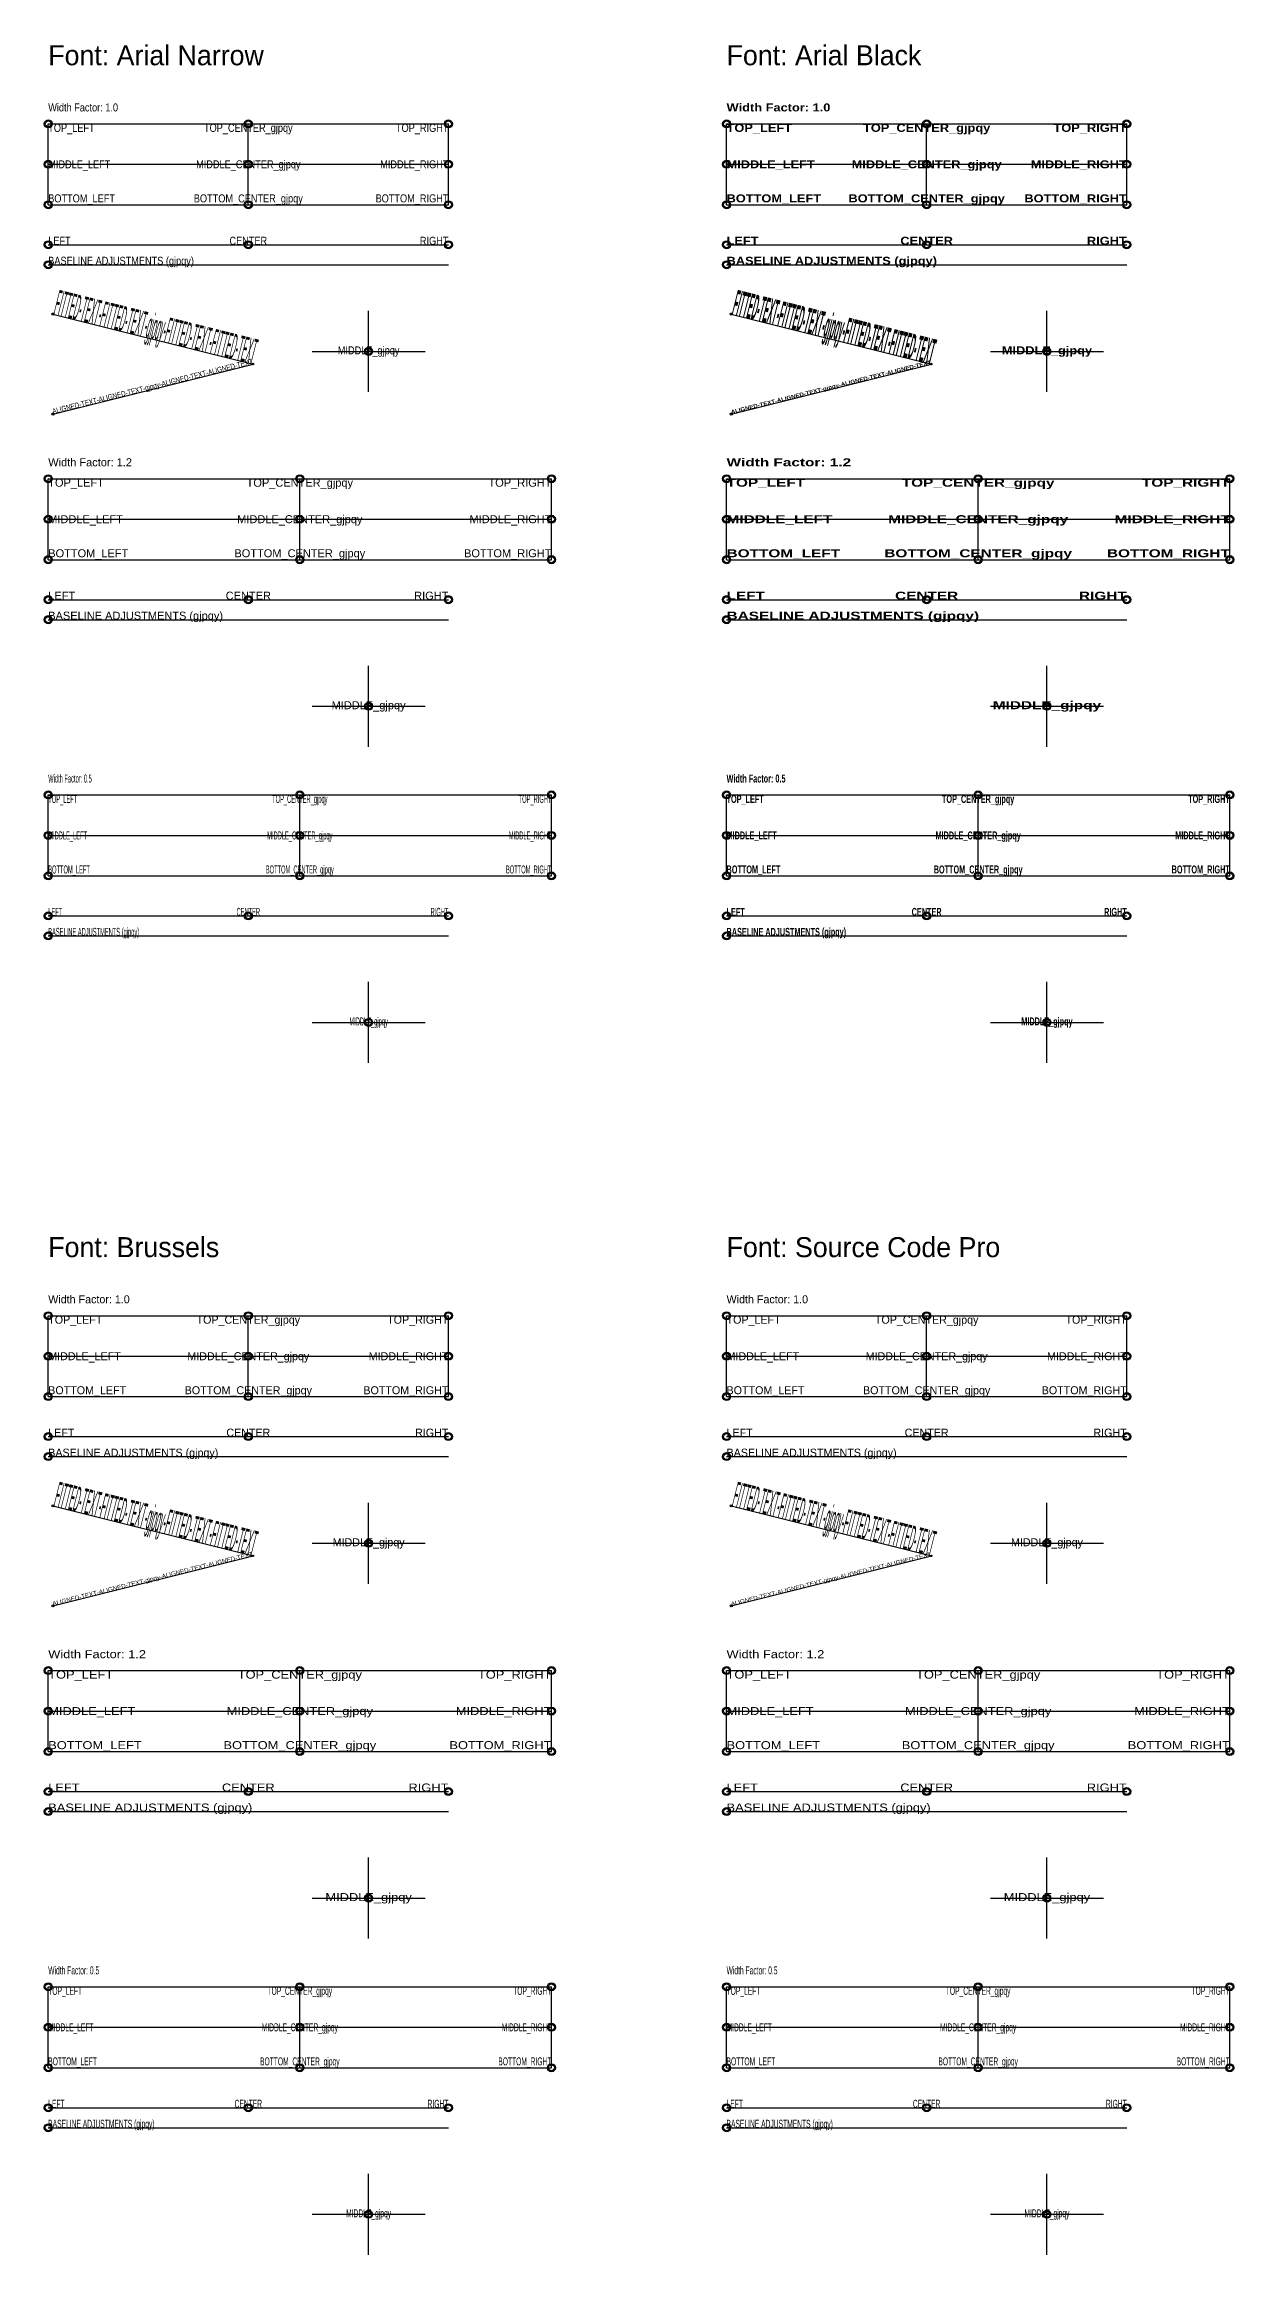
# Model space of a CAD drawing. Header units: metres. Extents: x -0.1 to 62.6, y -51.2 to 4.
# Drawn here: x 32.8 to 62.6, y -51.2 to 4 of the extents above; entities that cross this region are included whole.
import ezdxf
from ezdxf.enums import TextEntityAlignment as Align

# ---------------------------------------------------------------- set-up
doc = ezdxf.new("R2010")
doc.units = ezdxf.units.M
doc.layers.add('INSERT_POINTS', color=7, linetype='Continuous')
doc.styles.add('Arial Black', font='ariblk.ttf')
doc.styles.add('ARIAL_NARROW', font='ARIALN.TTF')
doc.styles.add('Brussels', font='Bruss___.ttf')
doc.styles.add('Source Code Pro', font='SourceCodePro-Regular.ttf')

msp = doc.modelspace()

# ---------------------------------------------------------------- linework, layer by layer
for p, q in [((32.934, 0), (32.934, 2.023)), ((32.934, 2.023), (42.934, 2.023)), ((37.934, 0), (37.934, 2.023)), ((42.934, 0), (42.934, 2.023)), ((49.885, 0), (49.885, 2.023)), ((49.885, 2.023), (59.885, 2.023)), ((54.885, 0), (54.885, 2.023)), ((59.885, 0), (59.885, 2.023)), ((32.934, 1.012), (42.934, 1.012)), ((49.885, 1.012), (59.885, 1.012)), ((32.934, 0), (42.934, 0)), ((49.885, 0), (59.885, 0)), ((32.934, -1), (42.934, -1)), ((49.885, -1), (59.885, -1)), ((32.934, -1.5), (42.934, -1.5)), ((49.885, -1.5), (59.885, -1.5)), ((33.053, -2.731), (38.053, -3.981)), ((40.94, -4.675), (40.94, -2.652)), ((50.004, -2.731), (55.004, -3.981)), ((57.891, -4.675), (57.891, -2.652)), ((39.526, -3.664), (42.354, -3.664)), ((56.477, -3.664), (59.305, -3.664)), ((33.053, -5.231), (38.053, -3.981)), ((50.004, -5.231), (55.004, -3.981)), ((32.934, -8.872), (32.934, -6.848)), ((32.934, -6.848), (45.509, -6.848)), ((39.221, -8.872), (39.221, -6.848)), ((45.509, -8.872), (45.509, -6.848)), ((49.885, -8.872), (49.885, -6.848)), ((49.885, -6.848), (62.46, -6.848)), ((56.172, -8.872), (56.172, -6.848)), ((62.46, -8.872), (62.46, -6.848)), ((32.934, -7.86), (45.509, -7.86)), ((49.885, -7.86), (62.46, -7.86)), ((32.934, -8.872), (45.509, -8.872)), ((49.885, -8.872), (62.46, -8.872)), ((32.934, -9.872), (42.934, -9.872)), ((49.885, -9.872), (59.885, -9.872)), ((32.934, -10.372), (42.934, -10.372)), ((49.885, -10.372), (59.885, -10.372)), ((40.94, -13.547), (40.94, -11.524)), ((57.891, -13.547), (57.891, -11.524)), ((39.526, -12.535), (42.354, -12.535)), ((56.477, -12.535), (59.305, -12.535)), ((32.934, -16.777), (32.934, -14.754)), ((32.934, -14.754), (45.509, -14.754)), ((39.221, -16.777), (39.221, -14.754)), ((45.509, -16.777), (45.509, -14.754)), ((49.885, -16.777), (49.885, -14.754)), ((49.885, -14.754), (62.46, -14.754)), ((56.172, -16.777), (56.172, -14.754)), ((62.46, -16.777), (62.46, -14.754)), ((32.934, -15.766), (45.509, -15.766)), ((49.885, -15.766), (62.46, -15.766)), ((32.934, -16.777), (45.509, -16.777)), ((49.885, -16.777), (62.46, -16.777)), ((32.934, -17.777), (42.934, -17.777)), ((49.885, -17.777), (59.885, -17.777)), ((32.934, -18.277), (42.934, -18.277)), ((49.885, -18.277), (59.885, -18.277)), ((40.94, -21.453), (40.94, -19.429)), ((57.891, -21.453), (57.891, -19.429)), ((39.526, -20.441), (42.354, -20.441)), ((56.477, -20.441), (59.305, -20.441)), ((32.934, -29.796), (32.934, -27.773)), ((32.934, -27.773), (42.934, -27.773)), ((37.934, -29.796), (37.934, -27.773)), ((42.934, -29.796), (42.934, -27.773)), ((49.885, -29.796), (49.885, -27.773)), ((49.885, -27.773), (59.885, -27.773)), ((54.885, -29.796), (54.885, -27.773)), ((59.885, -29.796), (59.885, -27.773)), ((32.934, -28.785), (42.934, -28.785)), ((49.885, -28.785), (59.885, -28.785)), ((32.934, -29.796), (42.934, -29.796)), ((49.885, -29.796), (59.885, -29.796)), ((32.934, -30.796), (42.934, -30.796)), ((49.885, -30.796), (59.885, -30.796)), ((32.934, -31.296), (42.934, -31.296)), ((49.885, -31.296), (59.885, -31.296)), ((33.053, -32.527), (38.053, -33.777)), ((40.94, -34.472), (40.94, -32.448)), ((50.004, -32.527), (55.004, -33.777)), ((57.891, -34.472), (57.891, -32.448)), ((39.526, -33.46), (42.354, -33.46)), ((56.477, -33.46), (59.305, -33.46)), ((33.053, -35.027), (38.053, -33.777)), ((50.004, -35.027), (55.004, -33.777)), ((32.934, -38.668), (32.934, -36.645)), ((32.934, -36.645), (45.509, -36.645)), ((39.221, -38.668), (39.221, -36.645)), ((45.509, -38.668), (45.509, -36.645)), ((49.885, -38.668), (49.885, -36.645)), ((49.885, -36.645), (62.46, -36.645)), ((56.172, -38.668), (56.172, -36.645)), ((62.46, -38.668), (62.46, -36.645)), ((32.934, -37.656), (45.509, -37.656)), ((49.885, -37.656), (62.46, -37.656)), ((32.934, -38.668), (45.509, -38.668)), ((49.885, -38.668), (62.46, -38.668)), ((32.934, -39.668), (42.934, -39.668)), ((49.885, -39.668), (59.885, -39.668)), ((32.934, -40.168), (42.934, -40.168)), ((49.885, -40.168), (59.885, -40.168)), ((40.94, -43.343), (40.94, -41.32)), ((57.891, -43.343), (57.891, -41.32)), ((39.526, -42.332), (42.354, -42.332)), ((56.477, -42.332), (59.305, -42.332)), ((32.934, -46.574), (32.934, -44.55)), ((32.934, -44.55), (45.509, -44.55)), ((39.221, -46.574), (39.221, -44.55)), ((45.509, -46.574), (45.509, -44.55)), ((49.885, -46.574), (49.885, -44.55)), ((49.885, -44.55), (62.46, -44.55)), ((56.172, -46.574), (56.172, -44.55)), ((62.46, -46.574), (62.46, -44.55)), ((32.934, -45.562), (45.509, -45.562)), ((49.885, -45.562), (62.46, -45.562)), ((32.934, -46.574), (45.509, -46.574)), ((49.885, -46.574), (62.46, -46.574)), ((32.934, -47.574), (42.934, -47.574)), ((32.934, -48.074), (42.934, -48.074)), ((49.885, -47.574), (59.885, -47.574)), ((49.885, -48.074), (59.885, -48.074)), ((40.94, -51.249), (40.94, -49.226)), ((57.891, -51.249), (57.891, -49.226)), ((39.526, -50.237), (42.354, -50.237)), ((56.477, -50.237), (59.305, -50.237))]:
    msp.add_line(p, q)
at = {"layer": 'INSERT_POINTS', "color": 1}
for centre, radius in [((32.934, 2.023), 0.1), ((37.934, 2.023), 0.1), ((42.934, 2.023), 0.1), ((49.885, 2.023), 0.1), ((54.885, 2.023), 0.1), ((59.885, 2.023), 0.1), ((32.934, 1.012), 0.1), ((37.934, 1.012), 0.1), ((42.934, 1.012), 0.1), ((49.885, 1.012), 0.1), ((54.885, 1.012), 0.1), ((59.885, 1.012), 0.1), ((32.934, 0), 0.1), ((37.934, 0), 0.1), ((42.934, 0), 0.1), ((49.885, 0), 0.1), ((54.885, 0), 0.1), ((59.885, 0), 0.1), ((32.934, -1), 0.1), ((37.934, -1), 0.1), ((42.934, -1), 0.1), ((49.885, -1), 0.1), ((54.885, -1), 0.1), ((59.885, -1), 0.1), ((32.934, -1.5), 0.1), ((49.885, -1.5), 0.1), ((33.053, -2.731), 0.025), ((50.004, -2.731), 0.025), ((40.94, -3.664), 0.1), ((57.891, -3.664), 0.1), ((33.053, -5.231), 0.025), ((50.004, -5.231), 0.025), ((32.934, -6.848), 0.1), ((39.221, -6.848), 0.1), ((45.509, -6.848), 0.1), ((49.885, -6.848), 0.1), ((56.172, -6.848), 0.1), ((62.46, -6.848), 0.1), ((32.934, -7.86), 0.1), ((39.221, -7.86), 0.1), ((45.509, -7.86), 0.1), ((49.885, -7.86), 0.1), ((56.172, -7.86), 0.1), ((62.46, -7.86), 0.1), ((32.934, -8.872), 0.1), ((39.221, -8.872), 0.1), ((45.509, -8.872), 0.1), ((49.885, -8.872), 0.1), ((56.172, -8.872), 0.1), ((62.46, -8.872), 0.1), ((32.934, -9.872), 0.1), ((37.934, -9.872), 0.1), ((42.934, -9.872), 0.1), ((49.885, -9.872), 0.1), ((54.885, -9.872), 0.1), ((59.885, -9.872), 0.1), ((32.934, -10.372), 0.1), ((49.885, -10.372), 0.1), ((40.94, -12.535), 0.1), ((57.891, -12.535), 0.1), ((32.934, -14.754), 0.1), ((39.221, -14.754), 0.1), ((45.509, -14.754), 0.1), ((49.885, -14.754), 0.1), ((56.172, -14.754), 0.1), ((62.46, -14.754), 0.1), ((32.934, -15.766), 0.1), ((39.221, -15.766), 0.1), ((45.509, -15.766), 0.1), ((49.885, -15.766), 0.1), ((56.172, -15.766), 0.1), ((62.46, -15.766), 0.1), ((32.934, -16.777), 0.1), ((39.221, -16.777), 0.1), ((45.509, -16.777), 0.1), ((49.885, -16.777), 0.1), ((56.172, -16.777), 0.1), ((62.46, -16.777), 0.1), ((32.934, -17.777), 0.1), ((37.934, -17.777), 0.1), ((42.934, -17.777), 0.1), ((49.885, -17.777), 0.1), ((54.885, -17.777), 0.1), ((59.885, -17.777), 0.1), ((32.934, -18.277), 0.1), ((49.885, -18.277), 0.1), ((40.94, -20.441), 0.1), ((57.891, -20.441), 0.1), ((32.934, -27.773), 0.1), ((37.934, -27.773), 0.1), ((42.934, -27.773), 0.1), ((49.885, -27.773), 0.1), ((54.885, -27.773), 0.1), ((59.885, -27.773), 0.1), ((32.934, -28.785), 0.1), ((37.934, -28.785), 0.1), ((42.934, -28.785), 0.1), ((49.885, -28.785), 0.1), ((54.885, -28.785), 0.1), ((59.885, -28.785), 0.1), ((32.934, -29.796), 0.1), ((37.934, -29.796), 0.1), ((42.934, -29.796), 0.1), ((49.885, -29.796), 0.1), ((54.885, -29.796), 0.1), ((59.885, -29.796), 0.1), ((32.934, -30.796), 0.1), ((37.934, -30.796), 0.1), ((42.934, -30.796), 0.1), ((49.885, -30.796), 0.1), ((54.885, -30.796), 0.1), ((59.885, -30.796), 0.1), ((32.934, -31.296), 0.1), ((49.885, -31.296), 0.1), ((33.053, -32.527), 0.025), ((50.004, -32.527), 0.025), ((40.94, -33.46), 0.1), ((57.891, -33.46), 0.1), ((33.053, -35.027), 0.025), ((50.004, -35.027), 0.025), ((32.934, -36.645), 0.1), ((39.221, -36.645), 0.1), ((45.509, -36.645), 0.1), ((49.885, -36.645), 0.1), ((56.172, -36.645), 0.1), ((62.46, -36.645), 0.1), ((32.934, -37.656), 0.1), ((39.221, -37.656), 0.1), ((45.509, -37.656), 0.1), ((49.885, -37.656), 0.1), ((56.172, -37.656), 0.1), ((62.46, -37.656), 0.1), ((32.934, -38.668), 0.1), ((39.221, -38.668), 0.1), ((45.509, -38.668), 0.1), ((49.885, -38.668), 0.1), ((56.172, -38.668), 0.1), ((62.46, -38.668), 0.1), ((32.934, -39.668), 0.1), ((37.934, -39.668), 0.1), ((42.934, -39.668), 0.1), ((49.885, -39.668), 0.1), ((54.885, -39.668), 0.1), ((59.885, -39.668), 0.1), ((32.934, -40.168), 0.1), ((49.885, -40.168), 0.1), ((40.94, -42.332), 0.1), ((57.891, -42.332), 0.1), ((32.934, -44.55), 0.1), ((39.221, -44.55), 0.1), ((45.509, -44.55), 0.1), ((49.885, -44.55), 0.1), ((56.172, -44.55), 0.1), ((62.46, -44.55), 0.1), ((32.934, -45.562), 0.1), ((39.221, -45.562), 0.1), ((45.509, -45.562), 0.1), ((49.885, -45.562), 0.1), ((56.172, -45.562), 0.1), ((62.46, -45.562), 0.1), ((32.934, -46.574), 0.1), ((39.221, -46.574), 0.1), ((45.509, -46.574), 0.1), ((49.885, -46.574), 0.1), ((56.172, -46.574), 0.1), ((62.46, -46.574), 0.1), ((32.934, -47.574), 0.1), ((37.934, -47.574), 0.1), ((42.934, -47.574), 0.1), ((49.885, -47.574), 0.1), ((54.885, -47.574), 0.1), ((59.885, -47.574), 0.1), ((32.934, -48.074), 0.1), ((49.885, -48.074), 0.1), ((40.94, -50.237), 0.1), ((57.891, -50.237), 0.1)]:
    msp.add_circle(centre, radius, dxfattribs=at)
at = {"layer": 'INSERT_POINTS', "color": 2}
for centre, radius in [((32.934, 2.023), 0.075), ((37.934, 2.023), 0.075), ((42.934, 2.023), 0.075), ((49.885, 2.023), 0.075), ((54.885, 2.023), 0.075), ((59.885, 2.023), 0.075), ((32.934, 1.012), 0.075), ((37.934, 1.012), 0.075), ((42.934, 1.012), 0.075), ((49.885, 1.012), 0.075), ((54.885, 1.012), 0.075), ((59.885, 1.012), 0.075), ((32.934, 0), 0.075), ((37.934, 0), 0.075), ((42.934, 0), 0.075), ((49.885, 0), 0.075), ((54.885, 0), 0.075), ((59.885, 0), 0.075), ((32.934, -1), 0.075), ((37.934, -1), 0.075), ((42.934, -1), 0.075), ((49.885, -1), 0.075), ((54.885, -1), 0.075), ((59.885, -1), 0.075), ((32.934, -1.5), 0.075), ((49.885, -1.5), 0.075), ((40.94, -3.664), 0.075), ((57.891, -3.664), 0.075), ((38.053, -3.981), 0.0187), ((38.053, -3.981), 0.0187), ((55.004, -3.981), 0.0187), ((55.004, -3.981), 0.0187), ((32.934, -6.848), 0.075), ((39.221, -6.848), 0.075), ((45.509, -6.848), 0.075), ((49.885, -6.848), 0.075), ((56.172, -6.848), 0.075), ((62.46, -6.848), 0.075), ((32.934, -7.86), 0.075), ((39.221, -7.86), 0.075), ((45.509, -7.86), 0.075), ((49.885, -7.86), 0.075), ((56.172, -7.86), 0.075), ((62.46, -7.86), 0.075), ((32.934, -8.872), 0.075), ((39.221, -8.872), 0.075), ((45.509, -8.872), 0.075), ((49.885, -8.872), 0.075), ((56.172, -8.872), 0.075), ((62.46, -8.872), 0.075), ((32.934, -9.872), 0.075), ((37.934, -9.872), 0.075), ((42.934, -9.872), 0.075), ((49.885, -9.872), 0.075), ((54.885, -9.872), 0.075), ((59.885, -9.872), 0.075), ((32.934, -10.372), 0.075), ((49.885, -10.372), 0.075), ((40.94, -12.535), 0.075), ((57.891, -12.535), 0.075), ((32.934, -14.754), 0.075), ((39.221, -14.754), 0.075), ((45.509, -14.754), 0.075), ((49.885, -14.754), 0.075), ((56.172, -14.754), 0.075), ((62.46, -14.754), 0.075), ((32.934, -15.766), 0.075), ((39.221, -15.766), 0.075), ((45.509, -15.766), 0.075), ((49.885, -15.766), 0.075), ((56.172, -15.766), 0.075), ((62.46, -15.766), 0.075), ((32.934, -16.777), 0.075), ((39.221, -16.777), 0.075), ((45.509, -16.777), 0.075), ((49.885, -16.777), 0.075), ((56.172, -16.777), 0.075), ((62.46, -16.777), 0.075), ((32.934, -17.777), 0.075), ((32.934, -18.277), 0.075), ((37.934, -17.777), 0.075), ((42.934, -17.777), 0.075), ((49.885, -17.777), 0.075), ((49.885, -18.277), 0.075), ((54.885, -17.777), 0.075), ((59.885, -17.777), 0.075), ((40.94, -20.441), 0.075), ((57.891, -20.441), 0.075), ((32.934, -27.773), 0.075), ((37.934, -27.773), 0.075), ((42.934, -27.773), 0.075), ((49.885, -27.773), 0.075), ((54.885, -27.773), 0.075), ((59.885, -27.773), 0.075), ((32.934, -28.785), 0.075), ((37.934, -28.785), 0.075), ((42.934, -28.785), 0.075), ((49.885, -28.785), 0.075), ((54.885, -28.785), 0.075), ((59.885, -28.785), 0.075), ((32.934, -29.796), 0.075), ((37.934, -29.796), 0.075), ((42.934, -29.796), 0.075), ((49.885, -29.796), 0.075), ((54.885, -29.796), 0.075), ((59.885, -29.796), 0.075), ((32.934, -30.796), 0.075), ((37.934, -30.796), 0.075), ((42.934, -30.796), 0.075), ((49.885, -30.796), 0.075), ((54.885, -30.796), 0.075), ((59.885, -30.796), 0.075), ((32.934, -31.296), 0.075), ((49.885, -31.296), 0.075), ((40.94, -33.46), 0.075), ((57.891, -33.46), 0.075), ((38.053, -33.777), 0.0187), ((38.053, -33.777), 0.0187), ((55.004, -33.777), 0.0187), ((55.004, -33.777), 0.0187), ((32.934, -36.645), 0.075), ((39.221, -36.645), 0.075), ((45.509, -36.645), 0.075), ((49.885, -36.645), 0.075), ((56.172, -36.645), 0.075), ((62.46, -36.645), 0.075), ((32.934, -37.656), 0.075), ((39.221, -37.656), 0.075), ((45.509, -37.656), 0.075), ((49.885, -37.656), 0.075), ((56.172, -37.656), 0.075), ((62.46, -37.656), 0.075), ((32.934, -38.668), 0.075), ((39.221, -38.668), 0.075), ((45.509, -38.668), 0.075), ((49.885, -38.668), 0.075), ((56.172, -38.668), 0.075), ((62.46, -38.668), 0.075), ((32.934, -39.668), 0.075), ((37.934, -39.668), 0.075), ((42.934, -39.668), 0.075), ((49.885, -39.668), 0.075), ((54.885, -39.668), 0.075), ((59.885, -39.668), 0.075), ((32.934, -40.168), 0.075), ((49.885, -40.168), 0.075), ((40.94, -42.332), 0.075), ((57.891, -42.332), 0.075), ((32.934, -44.55), 0.075), ((39.221, -44.55), 0.075), ((45.509, -44.55), 0.075), ((49.885, -44.55), 0.075), ((56.172, -44.55), 0.075), ((62.46, -44.55), 0.075), ((32.934, -45.562), 0.075), ((39.221, -45.562), 0.075), ((45.509, -45.562), 0.075), ((49.885, -45.562), 0.075), ((56.172, -45.562), 0.075), ((62.46, -45.562), 0.075), ((32.934, -46.574), 0.075), ((39.221, -46.574), 0.075), ((45.509, -46.574), 0.075), ((49.885, -46.574), 0.075), ((56.172, -46.574), 0.075), ((62.46, -46.574), 0.075), ((32.934, -47.574), 0.075), ((37.934, -47.574), 0.075), ((42.934, -47.574), 0.075), ((49.885, -47.574), 0.075), ((54.885, -47.574), 0.075), ((59.885, -47.574), 0.075), ((32.934, -48.074), 0.075), ((49.885, -48.074), 0.075), ((40.94, -50.237), 0.075), ((57.891, -50.237), 0.075)]:
    msp.add_circle(centre, radius, dxfattribs=at)

# ---------------------------------------------------------------- texts
at = {"color": 3}
for s, p in [('Font: Arial Narrow', (32.934, 3.488)), ('Font: Arial Black', (49.885, 3.488)), ('Font: Brussels', (32.934, -26.309)), ('Font: Source Code Pro', (49.885, -26.309))]:
    msp.add_text(s, height=0.5, dxfattribs=at).set_placement(p)
for s, style, p in [('Width Factor: 1.0', 'ARIAL_NARROW', (32.934, 2.334)), ('Width Factor: 1.0', 'Arial Black', (49.885, 2.334)), ('LEFT', 'ARIAL_NARROW', (32.934, -1)), ('LEFT', 'Arial Black', (49.885, -1)), ('BASELINE ADJUSTMENTS (gjpqy)', 'ARIAL_NARROW', (32.934, -1.5)), ('BASELINE ADJUSTMENTS (gjpqy)', 'Arial Black', (49.885, -1.5)), ('Width Factor: 1.0', 'Brussels', (32.934, -27.462)), ('Width Factor: 1.0', 'Source Code Pro', (49.885, -27.462)), ('LEFT', 'Brussels', (32.934, -30.796)), ('LEFT', 'Source Code Pro', (49.885, -30.796)), ('BASELINE ADJUSTMENTS (gjpqy)', 'Brussels', (32.934, -31.296)), ('BASELINE ADJUSTMENTS (gjpqy)', 'Source Code Pro', (49.885, -31.296))]:
    msp.add_text(s, height=0.2, dxfattribs=dict(at, style=style)).set_placement(p)
at = {"color": 2}
for style, p in [('ARIAL_NARROW', (32.934, 2.023)), ('Arial Black', (49.885, 2.023)), ('Brussels', (32.934, -27.773)), ('Source Code Pro', (49.885, -27.773))]:
    msp.add_text('TOP_LEFT', height=0.2, dxfattribs=dict(at, style=style)).set_placement(p, align=Align.TOP_LEFT)
for style, p in [('ARIAL_NARROW', (37.934, 2.023)), ('Arial Black', (54.885, 2.023)), ('Brussels', (37.934, -27.773)), ('Source Code Pro', (54.885, -27.773))]:
    msp.add_text('TOP_CENTER_gjpqy', height=0.2, dxfattribs=dict(at, style=style)).set_placement(p, align=Align.TOP_CENTER)
for style, p in [('ARIAL_NARROW', (42.934, 2.023)), ('Arial Black', (59.885, 2.023)), ('Brussels', (42.934, -27.773)), ('Source Code Pro', (59.885, -27.773))]:
    msp.add_text('TOP_RIGHT', height=0.2, dxfattribs=dict(at, style=style)).set_placement(p, align=Align.TOP_RIGHT)
for style, p in [('ARIAL_NARROW', (32.934, 1.012)), ('Arial Black', (49.885, 1.012)), ('Brussels', (32.934, -28.785)), ('Source Code Pro', (49.885, -28.785))]:
    msp.add_text('MIDDLE_LEFT', height=0.2, dxfattribs=dict(at, style=style)).set_placement(p, align=Align.MIDDLE_LEFT)
for style, p in [('ARIAL_NARROW', (37.934, 1.012)), ('Arial Black', (54.885, 1.012)), ('Brussels', (37.934, -28.785)), ('Source Code Pro', (54.885, -28.785))]:
    msp.add_text('MIDDLE_CENTER_gjpqy', height=0.2, dxfattribs=dict(at, style=style)).set_placement(p, align=Align.MIDDLE_CENTER)
for style, p in [('ARIAL_NARROW', (42.934, 1.012)), ('Arial Black', (59.885, 1.012)), ('Brussels', (42.934, -28.785)), ('Source Code Pro', (59.885, -28.785))]:
    msp.add_text('MIDDLE_RIGHT', height=0.2, dxfattribs=dict(at, style=style)).set_placement(p, align=Align.MIDDLE_RIGHT)
for style, p in [('ARIAL_NARROW', (32.934, 0)), ('Arial Black', (49.885, 0)), ('Brussels', (32.934, -29.796)), ('Source Code Pro', (49.885, -29.796))]:
    msp.add_text('BOTTOM_LEFT', height=0.2, dxfattribs=dict(at, style=style)).set_placement(p, align=Align.BOTTOM_LEFT)
for style, p in [('ARIAL_NARROW', (37.934, 0)), ('Arial Black', (54.885, 0)), ('Brussels', (37.934, -29.796)), ('Source Code Pro', (54.885, -29.796))]:
    msp.add_text('BOTTOM_CENTER_gjpqy', height=0.2, dxfattribs=dict(at, style=style)).set_placement(p, align=Align.BOTTOM_CENTER)
for style, p in [('ARIAL_NARROW', (42.934, 0)), ('Arial Black', (59.885, 0)), ('Brussels', (42.934, -29.796)), ('Source Code Pro', (59.885, -29.796))]:
    msp.add_text('BOTTOM_RIGHT', height=0.2, dxfattribs=dict(at, style=style)).set_placement(p, align=Align.BOTTOM_RIGHT)
at = {"color": 3}
for style, p in [('ARIAL_NARROW', (37.934, -1)), ('Arial Black', (54.885, -1)), ('Brussels', (37.934, -30.796)), ('Source Code Pro', (54.885, -30.796))]:
    msp.add_text('CENTER', height=0.2, dxfattribs=dict(at, style=style)).set_placement(p, align=Align.CENTER)
for style, p in [('ARIAL_NARROW', (42.934, -1)), ('Arial Black', (59.885, -1)), ('Brussels', (42.934, -30.796)), ('Source Code Pro', (59.885, -30.796))]:
    msp.add_text('RIGHT', height=0.2, dxfattribs=dict(at, style=style)).set_placement(p, align=Align.RIGHT)
for style, width, p, p2 in [('ARIAL_NARROW', 0.245924, (33.053, -2.731), (38.053, -3.981)), ('Arial Black', 0.176754, (50.004, -2.731), (55.004, -3.981)), ('Brussels', 0.199478, (33.053, -32.527), (38.053, -33.777)), ('Source Code Pro', 0.170043, (50.004, -32.527), (55.004, -33.777))]:
    msp.add_text('FITTED-TEXT-FITTED-TEXT-gjpqy-FITTED-TEXT-FITTED-TEXT', height=0.625, rotation=345.9638, dxfattribs=dict(at, style=style, width=width)).set_placement(p, p2, align=Align.FIT)
for height, style, p, p2 in [(0.13701, 'ARIAL_NARROW', (33.053, -5.231), (38.053, -3.981)), (0.09865, 'Arial Black', (50.004, -5.231), (55.004, -3.981)), (0.10877, 'Brussels', (33.053, -35.027), (38.053, -33.777)), (0.09882, 'Source Code Pro', (50.004, -35.027), (55.004, -33.777))]:
    msp.add_text('ALIGNED-TEXT-ALIGNED-TEXT-gjpqy-ALIGNED-TEXT-ALIGNED-TEXT', height=height, rotation=14.0362, dxfattribs=dict(at, style=style)).set_placement(p, p2, align=Align.ALIGNED)
for style, p in [('ARIAL_NARROW', (40.94, -3.664)), ('Arial Black', (57.891, -3.664)), ('Brussels', (40.94, -33.46)), ('Source Code Pro', (57.891, -33.46))]:
    msp.add_text('MIDDLE_gjpqy', height=0.2, dxfattribs=dict(at, style=style)).set_placement(p, align=Align.MIDDLE)
for s, style, width, p in [('Width Factor: 1.2', 'ARIAL_NARROW', 1.2, (32.934, -6.537)), ('Width Factor: 1.2', 'Arial Black', 1.2, (49.885, -6.537)), ('LEFT', 'ARIAL_NARROW', 1.2, (32.934, -9.872)), ('LEFT', 'Arial Black', 1.2, (49.885, -9.872)), ('BASELINE ADJUSTMENTS (gjpqy)', 'ARIAL_NARROW', 1.2, (32.934, -10.372)), ('BASELINE ADJUSTMENTS (gjpqy)', 'Arial Black', 1.2, (49.885, -10.372)), ('Width Factor: 0.5', 'ARIAL_NARROW', 0.5, (32.934, -14.443)), ('Width Factor: 0.5', 'Arial Black', 0.5, (49.885, -14.443)), ('LEFT', 'ARIAL_NARROW', 0.5, (32.934, -17.777)), ('LEFT', 'Arial Black', 0.5, (49.885, -17.777)), ('BASELINE ADJUSTMENTS (gjpqy)', 'ARIAL_NARROW', 0.5, (32.934, -18.277)), ('BASELINE ADJUSTMENTS (gjpqy)', 'Arial Black', 0.5, (49.885, -18.277)), ('Width Factor: 1.2', 'Brussels', 1.2, (32.934, -36.334)), ('Width Factor: 1.2', 'Source Code Pro', 1.2, (49.885, -36.334)), ('LEFT', 'Brussels', 1.2, (32.934, -39.668)), ('LEFT', 'Source Code Pro', 1.2, (49.885, -39.668)), ('BASELINE ADJUSTMENTS (gjpqy)', 'Brussels', 1.2, (32.934, -40.168)), ('BASELINE ADJUSTMENTS (gjpqy)', 'Source Code Pro', 1.2, (49.885, -40.168)), ('Width Factor: 0.5', 'Brussels', 0.5, (32.934, -44.239)), ('Width Factor: 0.5', 'Source Code Pro', 0.5, (49.885, -44.239)), ('LEFT', 'Brussels', 0.5, (32.934, -47.574)), ('LEFT', 'Source Code Pro', 0.5, (49.885, -47.574)), ('BASELINE ADJUSTMENTS (gjpqy)', 'Brussels', 0.5, (32.934, -48.074)), ('BASELINE ADJUSTMENTS (gjpqy)', 'Source Code Pro', 0.5, (49.885, -48.074))]:
    msp.add_text(s, height=0.2, dxfattribs=dict(at, style=style, width=width)).set_placement(p)
at = {"color": 2}
for style, width, p in [('ARIAL_NARROW', 1.2, (32.934, -6.848)), ('Arial Black', 1.2, (49.885, -6.848)), ('ARIAL_NARROW', 0.5, (32.934, -14.754)), ('Arial Black', 0.5, (49.885, -14.754)), ('Brussels', 1.2, (32.934, -36.645)), ('Source Code Pro', 1.2, (49.885, -36.645)), ('Brussels', 0.5, (32.934, -44.55)), ('Source Code Pro', 0.5, (49.885, -44.55))]:
    msp.add_text('TOP_LEFT', height=0.2, dxfattribs=dict(at, style=style, width=width)).set_placement(p, align=Align.TOP_LEFT)
for style, width, p in [('ARIAL_NARROW', 1.2, (39.221, -6.848)), ('Arial Black', 1.2, (56.172, -6.848)), ('ARIAL_NARROW', 0.5, (39.221, -14.754)), ('Arial Black', 0.5, (56.172, -14.754)), ('Brussels', 1.2, (39.221, -36.645)), ('Source Code Pro', 1.2, (56.172, -36.645)), ('Brussels', 0.5, (39.221, -44.55)), ('Source Code Pro', 0.5, (56.172, -44.55))]:
    msp.add_text('TOP_CENTER_gjpqy', height=0.2, dxfattribs=dict(at, style=style, width=width)).set_placement(p, align=Align.TOP_CENTER)
for style, width, p in [('ARIAL_NARROW', 1.2, (45.509, -6.848)), ('Arial Black', 1.2, (62.46, -6.848)), ('ARIAL_NARROW', 0.5, (45.509, -14.754)), ('Arial Black', 0.5, (62.46, -14.754)), ('Brussels', 1.2, (45.509, -36.645)), ('Source Code Pro', 1.2, (62.46, -36.645)), ('Brussels', 0.5, (45.509, -44.55)), ('Source Code Pro', 0.5, (62.46, -44.55))]:
    msp.add_text('TOP_RIGHT', height=0.2, dxfattribs=dict(at, style=style, width=width)).set_placement(p, align=Align.TOP_RIGHT)
for style, width, p in [('ARIAL_NARROW', 1.2, (32.934, -7.86)), ('Arial Black', 1.2, (49.885, -7.86)), ('ARIAL_NARROW', 0.5, (32.934, -15.766)), ('Arial Black', 0.5, (49.885, -15.766)), ('Brussels', 1.2, (32.934, -37.656)), ('Source Code Pro', 1.2, (49.885, -37.656)), ('Brussels', 0.5, (32.934, -45.562)), ('Source Code Pro', 0.5, (49.885, -45.562))]:
    msp.add_text('MIDDLE_LEFT', height=0.2, dxfattribs=dict(at, style=style, width=width)).set_placement(p, align=Align.MIDDLE_LEFT)
for style, width, p in [('ARIAL_NARROW', 1.2, (39.221, -7.86)), ('Arial Black', 1.2, (56.172, -7.86)), ('ARIAL_NARROW', 0.5, (39.221, -15.766)), ('Arial Black', 0.5, (56.172, -15.766)), ('Brussels', 1.2, (39.221, -37.656)), ('Source Code Pro', 1.2, (56.172, -37.656)), ('Brussels', 0.5, (39.221, -45.562)), ('Source Code Pro', 0.5, (56.172, -45.562))]:
    msp.add_text('MIDDLE_CENTER_gjpqy', height=0.2, dxfattribs=dict(at, style=style, width=width)).set_placement(p, align=Align.MIDDLE_CENTER)
for style, width, p in [('ARIAL_NARROW', 1.2, (45.509, -7.86)), ('Arial Black', 1.2, (62.46, -7.86)), ('ARIAL_NARROW', 0.5, (45.509, -15.766)), ('Arial Black', 0.5, (62.46, -15.766)), ('Brussels', 1.2, (45.509, -37.656)), ('Source Code Pro', 1.2, (62.46, -37.656)), ('Brussels', 0.5, (45.509, -45.562)), ('Source Code Pro', 0.5, (62.46, -45.562))]:
    msp.add_text('MIDDLE_RIGHT', height=0.2, dxfattribs=dict(at, style=style, width=width)).set_placement(p, align=Align.MIDDLE_RIGHT)
for style, width, p in [('ARIAL_NARROW', 1.2, (32.934, -8.872)), ('Arial Black', 1.2, (49.885, -8.872)), ('ARIAL_NARROW', 0.5, (32.934, -16.777)), ('Arial Black', 0.5, (49.885, -16.777)), ('Brussels', 1.2, (32.934, -38.668)), ('Source Code Pro', 1.2, (49.885, -38.668)), ('Brussels', 0.5, (32.934, -46.574)), ('Source Code Pro', 0.5, (49.885, -46.574))]:
    msp.add_text('BOTTOM_LEFT', height=0.2, dxfattribs=dict(at, style=style, width=width)).set_placement(p, align=Align.BOTTOM_LEFT)
for style, width, p in [('ARIAL_NARROW', 1.2, (39.221, -8.872)), ('Arial Black', 1.2, (56.172, -8.872)), ('ARIAL_NARROW', 0.5, (39.221, -16.777)), ('Arial Black', 0.5, (56.172, -16.777)), ('Brussels', 1.2, (39.221, -38.668)), ('Source Code Pro', 1.2, (56.172, -38.668)), ('Brussels', 0.5, (39.221, -46.574)), ('Source Code Pro', 0.5, (56.172, -46.574))]:
    msp.add_text('BOTTOM_CENTER_gjpqy', height=0.2, dxfattribs=dict(at, style=style, width=width)).set_placement(p, align=Align.BOTTOM_CENTER)
for style, width, p in [('ARIAL_NARROW', 1.2, (45.509, -8.872)), ('Arial Black', 1.2, (62.46, -8.872)), ('ARIAL_NARROW', 0.5, (45.509, -16.777)), ('Arial Black', 0.5, (62.46, -16.777)), ('Brussels', 1.2, (45.509, -38.668)), ('Source Code Pro', 1.2, (62.46, -38.668)), ('Brussels', 0.5, (45.509, -46.574)), ('Source Code Pro', 0.5, (62.46, -46.574))]:
    msp.add_text('BOTTOM_RIGHT', height=0.2, dxfattribs=dict(at, style=style, width=width)).set_placement(p, align=Align.BOTTOM_RIGHT)
at = {"color": 3}
for style, width, p in [('ARIAL_NARROW', 1.2, (37.934, -9.872)), ('Arial Black', 1.2, (54.885, -9.872)), ('ARIAL_NARROW', 0.5, (37.934, -17.777)), ('Arial Black', 0.5, (54.885, -17.777)), ('Brussels', 1.2, (37.934, -39.668)), ('Source Code Pro', 1.2, (54.885, -39.668)), ('Brussels', 0.5, (37.934, -47.574)), ('Source Code Pro', 0.5, (54.885, -47.574))]:
    msp.add_text('CENTER', height=0.2, dxfattribs=dict(at, style=style, width=width)).set_placement(p, align=Align.CENTER)
for style, width, p in [('ARIAL_NARROW', 1.2, (42.934, -9.872)), ('Arial Black', 1.2, (59.885, -9.872)), ('ARIAL_NARROW', 0.5, (42.934, -17.777)), ('Arial Black', 0.5, (59.885, -17.777)), ('Brussels', 1.2, (42.934, -39.668)), ('Source Code Pro', 1.2, (59.885, -39.668)), ('Brussels', 0.5, (42.934, -47.574)), ('Source Code Pro', 0.5, (59.885, -47.574))]:
    msp.add_text('RIGHT', height=0.2, dxfattribs=dict(at, style=style, width=width)).set_placement(p, align=Align.RIGHT)
for style, width, p in [('ARIAL_NARROW', 1.2, (40.94, -12.535)), ('Arial Black', 1.2, (57.891, -12.535)), ('ARIAL_NARROW', 0.5, (40.94, -20.441)), ('Arial Black', 0.5, (57.891, -20.441)), ('Brussels', 1.2, (40.94, -42.332)), ('Source Code Pro', 1.2, (57.891, -42.332)), ('Brussels', 0.5, (40.94, -50.237)), ('Source Code Pro', 0.5, (57.891, -50.237))]:
    msp.add_text('MIDDLE_gjpqy', height=0.2, dxfattribs=dict(at, style=style, width=width)).set_placement(p, align=Align.MIDDLE)

doc.saveas('drawing.dxf')
